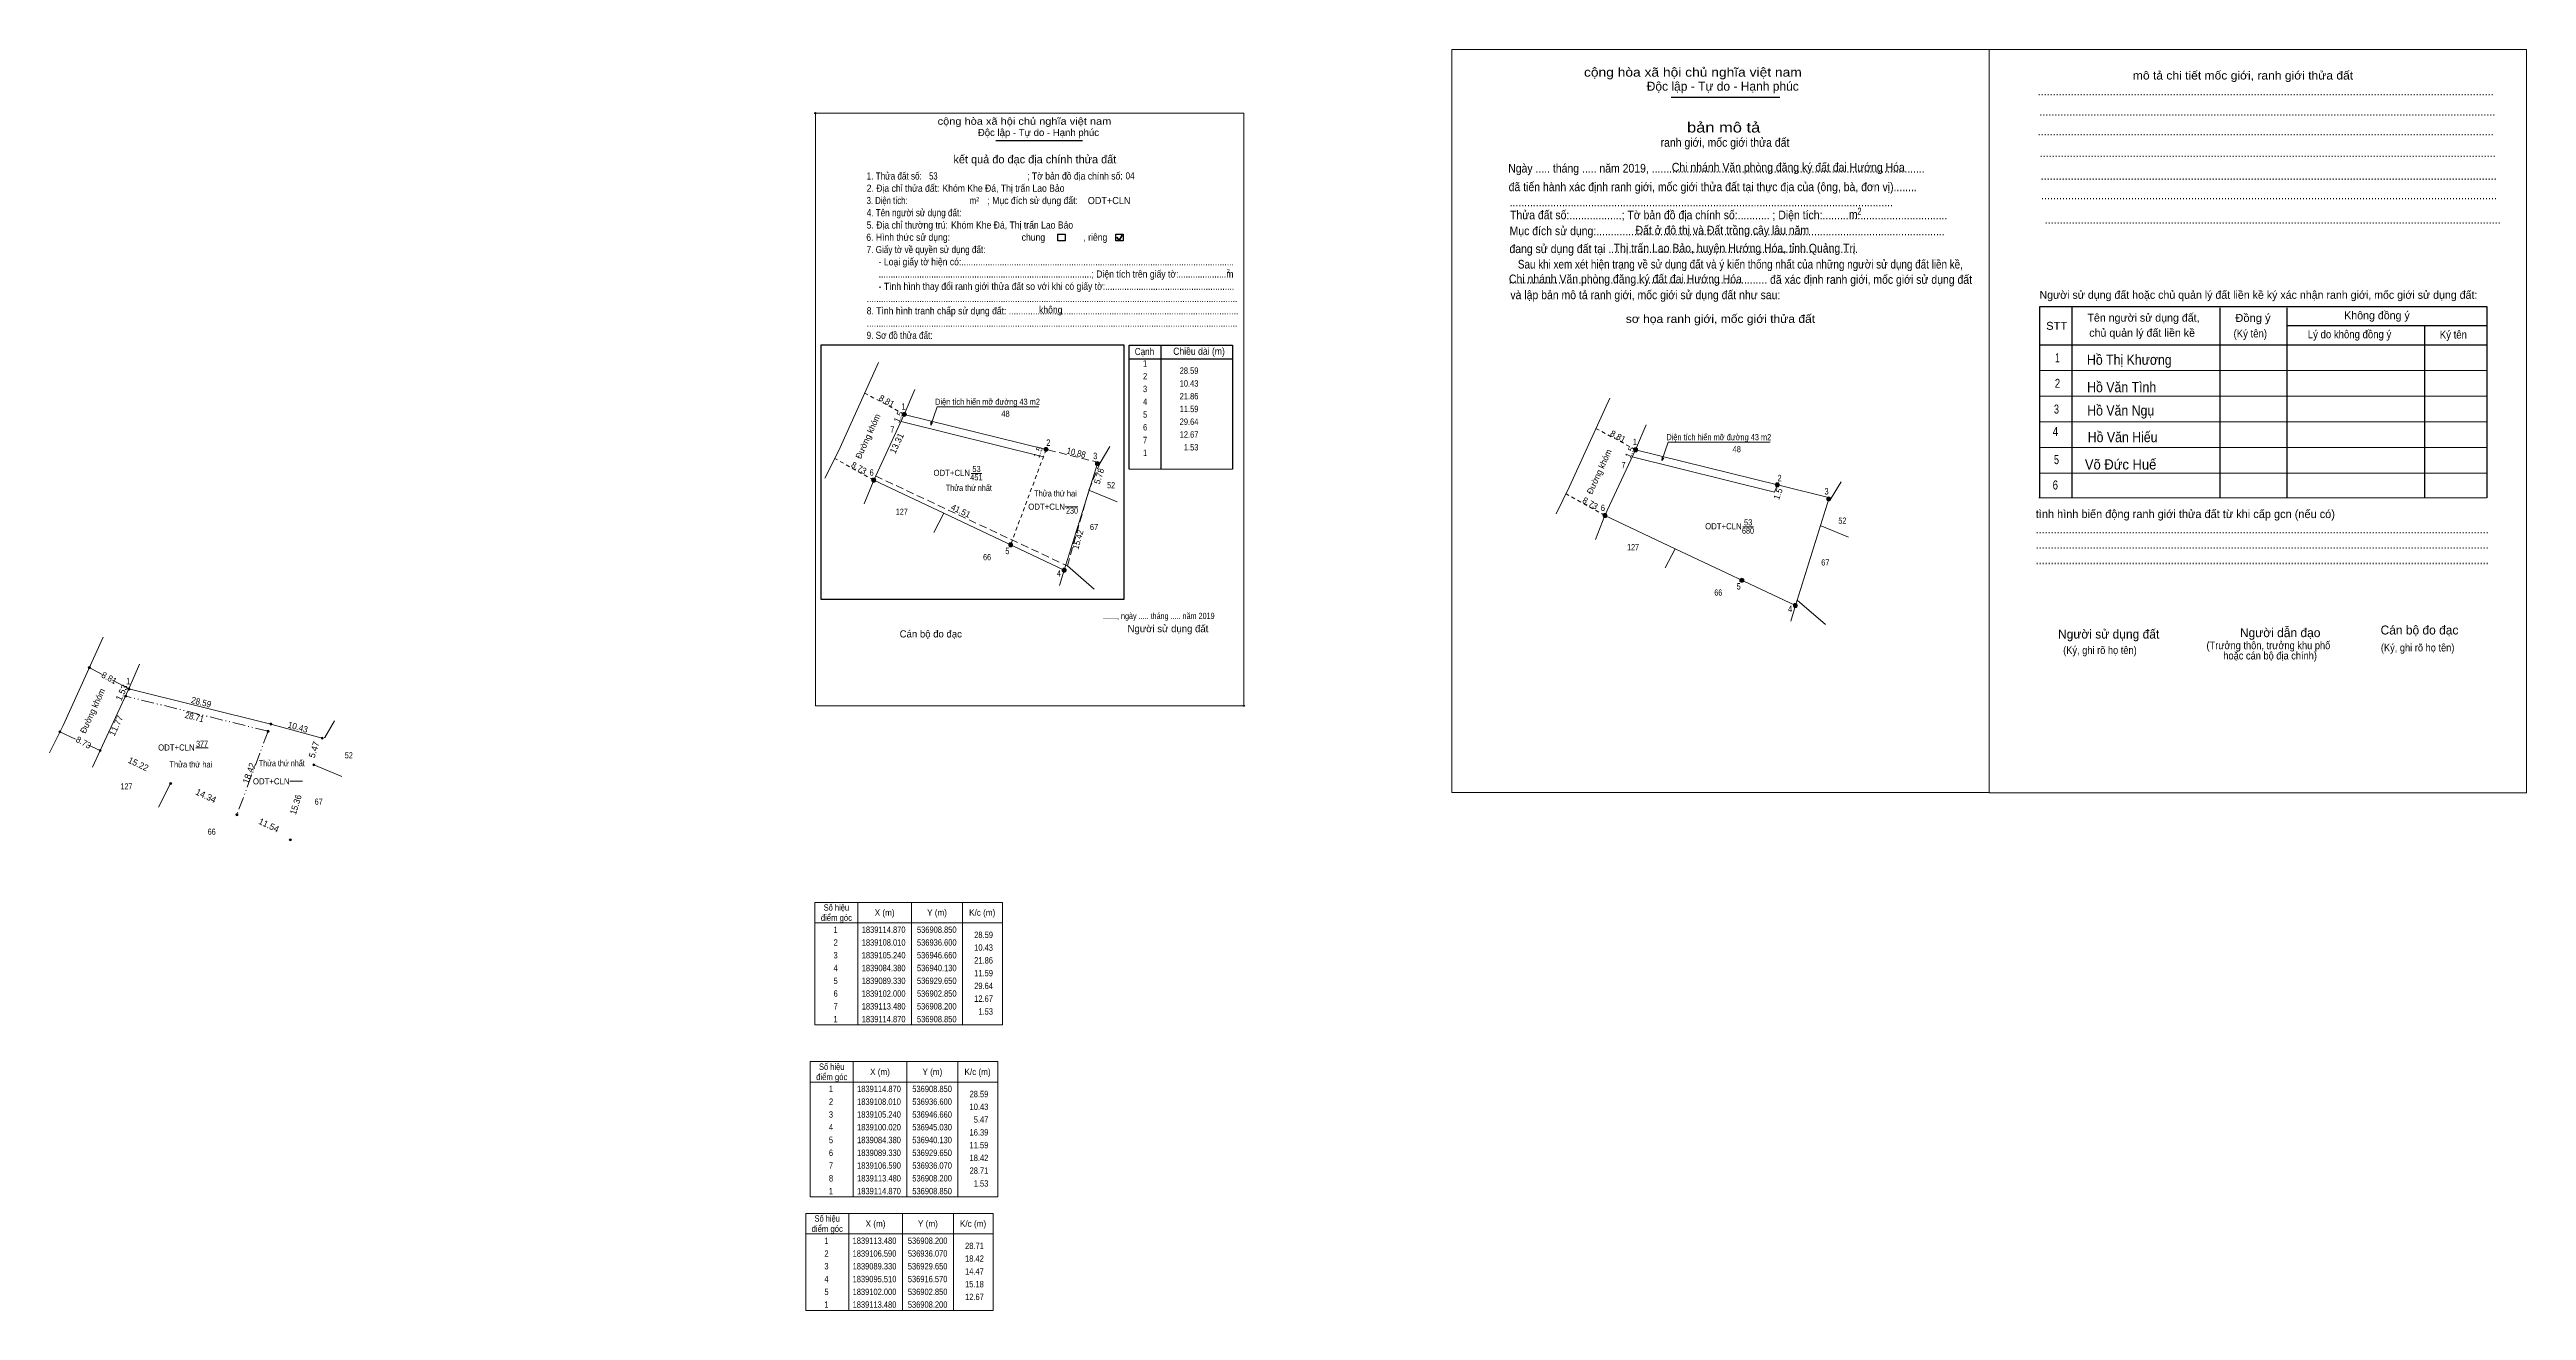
# Model space of a CAD drawing. Header units: metres. Extents: x 536372 to 537378, y 1838993 to 1839351.
# Drawn here: x 536893.3 to 537378.2, y 1838993.2 to 1839240.1 of the extents above; entities that cross this region are included whole.
import ezdxf
from ezdxf.enums import TextEntityAlignment as Align

# ---------------------------------------------------------------- set-up
doc = ezdxf.new("R2010")
doc.units = ezdxf.units.M
doc.header["$LTSCALE"] = 0.5
doc.header["$PDMODE"] = 32
doc.header["$PDSIZE"] = 0.25
for name, pattern in [('DASH_DOUBLE_DOT', [9.2, 5, -1.2, 0.3, -1.2, 0.3, -1.2]), ('MEDIUM_DASHED', [4.5, 3, -1.5]), ('SHORT_DASHED', [2.7, 1.5, -1.2])]:
    doc.linetypes.add(name, pattern=pattern)
for name, color, linetype, lineweight in [('10', 7, 'Continuous', 13), ('6', 7, 'Continuous', 13), ('63', 7, 'Continuous', 13), ('7', 7, 'Continuous', 25), ('8', 7, 'Continuous', 13)]:
    doc.layers.add(name, color=color, linetype=linetype, lineweight=lineweight)
doc.layers.add('25', color=7, linetype='Continuous')

msp = doc.modelspace()

# ---------------------------------------------------------------- hatches: boundary and pattern name
at = {"layer": '63'}
for points in [[(537061.0325, 1839168.63, 1), (537060.2275, 1839168.63, 1)], [(537088.7825, 1839161.77, 1), (537087.9775, 1839161.77, 1)], [(537204.1825, 1839161.7, 1), (537203.3775, 1839161.7, 1)], [(537055.0325, 1839155.76, 1), (537054.2275, 1839155.76, 1)], [(537098.8425, 1839159, 1), (537098.0375, 1839159, 1)], [(537231.9325, 1839154.84, 1), (537231.1275, 1839154.84, 1)], [(537241.9925, 1839152.07, 1), (537241.1875, 1839152.07, 1)], [(537198.1825, 1839148.83, 1), (537197.3775, 1839148.83, 1)], [(537081.8325, 1839143.09, 1), (537081.0275, 1839143.09, 1)], [(537092.3125, 1839138.14, 1), (537091.5075, 1839138.14, 1)], [(537224.9825, 1839136.16, 1), (537224.1775, 1839136.16, 1)], [(537235.4625, 1839131.21, 1), (537234.6575, 1839131.21, 1)], [(536901.29, 1839119.05, 1), (536900.89, 1839119.05, 1)], [(536908.4, 1839113.48, 1), (536908, 1839113.48, 1)], [(536909.05, 1839114.87, 1), (536908.65, 1839114.87, 1)], [(536936.8, 1839108.01, 1), (536936.4, 1839108.01, 1)], [(536895.53, 1839106.47, 1), (536895.13, 1839106.47, 1)], [(536903.43, 1839102.81, 1), (536903.03, 1839102.81, 1)], [(536936.27, 1839106.59, 1), (536935.87, 1839106.59, 1)], [(536946.86, 1839105.24, 1), (536946.46, 1839105.24, 1)], [(536945.23, 1839100.02, 1), (536944.83, 1839100.02, 1)], [(536917.21, 1839096.35, 1), (536916.81, 1839096.35, 1)], [(536930.19, 1839090.26, 1), (536929.79, 1839090.26, 1)], [(536940.64, 1839085.36, 1), (536940.24, 1839085.36, 1)]]:
    msp.add_hatch(color=256, dxfattribs=at).paths.add_polyline_path(points)

# ---------------------------------------------------------------- linework, layer by layer
at = {"layer": '10'}
for p, q in [((537047.72, 1839161.46), (537055.57, 1839178.76)), ((537062.7, 1839173.52), (537060.63, 1839168.63)), ((537190.87, 1839154.53), (537198.72, 1839171.83)), ((537060.63, 1839168.63), (537054.63, 1839155.76)), ((537087.85, 1839160.35), (537059.98, 1839167.24)), ((537205.85, 1839166.59), (537203.78, 1839161.7)), ((537047.72, 1839161.46), (537045.08, 1839156.12)), ((537100.87, 1839162.37), (537098.94, 1839159.16)), ((537203.78, 1839161.7), (537197.78, 1839148.83)), ((537231, 1839153.42), (537203.13, 1839160.31)), ((537096.77, 1839153.8), (537102.28, 1839151.52)), ((537190.87, 1839154.53), (537188.23, 1839149.19)), ((537242.09, 1839152.23), (537231.53, 1839154.84)), ((537244.02, 1839155.44), (537242.09, 1839152.23)), ((537068.35, 1839149.27), (537066.39, 1839145.5)), ((537239.92, 1839146.87), (537245.43, 1839144.59)), ((537211.5, 1839142.34), (537209.54, 1839138.57)), ((537097.81, 1839134.41), (537092.54, 1839138.97)), ((537240.96, 1839127.48), (537235.4, 1839132.29)), ((536895.94, 1839107.7), (536903.79, 1839125)), ((536910.92, 1839119.76), (536908.85, 1839114.87)), ((536908.85, 1839114.87), (536903.23, 1839102.81)), ((536895.94, 1839107.7), (536893.3, 1839102.36)), ((536949.09, 1839108.61), (536947.16, 1839105.4)), ((536945.03, 1839100.02), (536950.5, 1839097.76)), ((536917.01, 1839096.35), (536914.61, 1839091.74))]:
    msp.add_line(p, q, dxfattribs=at)
at = {"layer": '10', "linetype": 'MEDIUM_DASHED'}
msp.add_line((537098.94, 1839159.16), (537088.38, 1839161.77), dxfattribs=at)
at = {"layer": '10', "linetype": 'DASH_DOUBLE_DOT'}
msp.add_line((536936.07, 1839106.59), (536908.2, 1839113.48), dxfattribs=at)
at = {"layer": '10'}
for points in [[(537052.76, 1839151.09), (537054.63, 1839155.76), (537068.35, 1839149.27), (537091.91, 1839138.14), (537091.03, 1839135.11)], [(537195.91, 1839144.16), (537197.78, 1839148.83), (537211.5, 1839142.34), (537235.06, 1839131.21), (537234.18, 1839128.18)]]:
    msp.add_lwpolyline(points, dxfattribs=at)
at = {"layer": '63'}
for p, q in [((537043.13, 1839069.09), (537079.83, 1839069.09)), ((537051.53, 1839073.09), (537051.53, 1839049.09)), ((537062.03, 1839073.09), (537062.03, 1839049.09)), ((537072.03, 1839073.09), (537072.03, 1839049.09)), ((537050.62, 1839041.92), (537050.62, 1839015.42)), ((537061.12, 1839041.92), (537061.12, 1839015.42)), ((537071.12, 1839041.92), (537071.12, 1839015.42)), ((537042.22, 1839037.92), (537078.92, 1839037.92)), ((537049.74, 1839012.2), (537049.74, 1838993.2)), ((537060.24, 1839012.2), (537060.24, 1838993.2)), ((537070.24, 1839012.2), (537070.24, 1838993.2)), ((537041.34, 1839008.2), (537078.04, 1839008.2))]:
    msp.add_line(p, q, dxfattribs=at)
for points in [[(537043.13, 1839073.09), (537079.83, 1839073.09), (537079.83, 1839049.09), (537043.13, 1839049.09)], [(537042.22, 1839041.92), (537078.92, 1839041.92), (537078.92, 1839015.42), (537042.22, 1839015.42)], [(537041.34, 1839012.2), (537078.04, 1839012.2), (537078.04, 1838993.2), (537041.34, 1838993.2)]]:
    msp.add_lwpolyline(points, close=True, dxfattribs=at)
for centre, radius in [((537060.63, 1839168.63), 0.4025), ((537088.38, 1839161.77), 0.4025), ((537203.78, 1839161.7), 0.4025), ((537054.63, 1839155.76), 0.4025), ((537098.44, 1839159), 0.4025), ((537231.53, 1839154.84), 0.4025), ((537241.59, 1839152.07), 0.4025), ((537197.78, 1839148.83), 0.4025), ((537081.43, 1839143.09), 0.4025), ((537091.91, 1839138.14), 0.4025), ((537224.58, 1839136.16), 0.4025), ((537235.06, 1839131.21), 0.4025), ((536901.09, 1839119.05), 0.2), ((536908.2, 1839113.48), 0.2), ((536908.85, 1839114.87), 0.2), ((536936.6, 1839108.01), 0.2), ((536895.33, 1839106.47), 0.2), ((536903.23, 1839102.81), 0.2), ((536936.07, 1839106.59), 0.2), ((536946.66, 1839105.24), 0.2), ((536945.03, 1839100.02), 0.2), ((536917.01, 1839096.35), 0.2), ((536929.99, 1839090.26), 0.2), ((536940.44, 1839085.36), 0.2)]:
    msp.add_circle(centre, radius, dxfattribs=at)
at = {"layer": '7', "lineweight": 13}
for p, q in [((537167.79, 1839240.06), (537272.98, 1839240.06)), ((537272.98, 1839240.06), (537378.17, 1839240.06)), ((537043.22, 1839227.6), (537127.09, 1839227.6)), ((537282.85, 1839177.22), (537370.49, 1839177.22)), ((537282.85, 1839172.2), (537370.49, 1839172.2)), ((537282.85, 1839167.18), (537370.49, 1839167.18)), ((537282.85, 1839162.16), (537370.49, 1839162.16)), ((537104.62, 1839157.92), (537124.9, 1839157.92)), ((537282.85, 1839157.15), (537370.49, 1839157.15)), ((537282.7, 1839152.3), (537370.34, 1839152.3))]:
    msp.add_line(p, q, dxfattribs=at)
at = {"layer": '7'}
for p, q in [((537210.73, 1839230.74), (537232, 1839230.74)), ((537078.54, 1839222.28), (537095.5, 1839222.28)), ((537289.15, 1839189.66), (537289.15, 1839152.3)), ((537318.17, 1839189.51), (537318.17, 1839152.3)), ((537331.26, 1839189.51), (537331.26, 1839152.3)), ((537331.26, 1839186.04), (537370.49, 1839186.04)), ((537358.2, 1839186.04), (537358.2, 1839152.3)), ((537104.62, 1839157.92), (537104.62, 1839182.2)), ((537110.82, 1839182.2), (537110.82, 1839157.92)), ((537282.85, 1839182.23), (537370.49, 1839182.23)), ((537104.62, 1839179.52), (537124.9, 1839179.52))]:
    msp.add_line(p, q, dxfattribs=at)
at = {"layer": '7', "lineweight": 35}
for p, q in [((537102.2, 1839203.32), (537102.68, 1839202.7)), ((537102.68, 1839202.7), (537103.26, 1839203.74))]:
    msp.add_line(p, q, dxfattribs=at)
at = {"layer": '7', "lineweight": 13}
for points in [[(537272.98, 1839240.06), (537272.98, 1839094.58), (537167.79, 1839094.58), (537167.79, 1839240.06)], [(537378.17, 1839240.06), (537378.17, 1839094.57), (537272.98, 1839094.57), (537272.98, 1839240.06)], [(537127.09, 1839227.6), (537127.09, 1839111.6), (537043.22, 1839111.6), (537043.22, 1839227.6)]]:
    msp.add_lwpolyline(points, dxfattribs=at)
msp.add_lwpolyline([(537378.17, 1839240.06), (537378.17, 1839094.57), (537272.98, 1839094.57), (537272.98, 1839240.06)], close=True, dxfattribs=at)
at = {"layer": '7'}
for points in [[(537090.68, 1839203.94), (537092.12, 1839203.94), (537092.12, 1839202.6), (537090.68, 1839202.6)], [(537102.01, 1839203.94), (537103.45, 1839203.94), (537103.45, 1839202.6), (537102.01, 1839202.6)], [(537044.35, 1839182.28), (537103.57, 1839182.28), (537103.57, 1839132.41), (537044.35, 1839132.41)]]:
    msp.add_lwpolyline(points, close=True, dxfattribs=at)
for points in [[(537370.49, 1839152.3), (537370.49, 1839189.66), (537282.85, 1839189.66), (537282.85, 1839152.3)], [(537104.62, 1839182.2), (537124.9, 1839182.2), (537124.9, 1839157.92)]]:
    msp.add_lwpolyline(points, dxfattribs=at)
for p in [(537043.22, 1839227.6), (537127.09, 1839111.6)]:
    msp.add_point(p, dxfattribs=at)
at = {"layer": '8', "linetype": 'SHORT_DASHED'}
for p, q in [((537060.63, 1839168.63), (537052.87, 1839172.81)), ((537203.78, 1839161.7), (537196.02, 1839165.88)), ((537088.38, 1839161.77), (537081.43, 1839143.09)), ((537054.63, 1839155.76), (537047.01, 1839160.02)), ((537197.78, 1839148.83), (537190.16, 1839153.09))]:
    msp.add_line(p, q, dxfattribs=at)
at = {"layer": '8'}
for p, q in [((537067.03, 1839170.12), (537065.79, 1839166.53)), ((537067.03, 1839170.12), (537086.97, 1839170.12)), ((537060.63, 1839168.63), (537088.38, 1839161.77)), ((537203.78, 1839161.7), (537231.53, 1839154.84)), ((537210.18, 1839163.19), (537208.94, 1839159.6)), ((537210.18, 1839163.19), (537230.12, 1839163.19)), ((537073.7, 1839157.08), (537075.78, 1839157.08)), ((537098.44, 1839159), (537091.91, 1839138.14)), ((537231.53, 1839154.84), (537231, 1839153.42)), ((537241.59, 1839152.07), (537235.06, 1839131.21)), ((537092.1, 1839150.56), (537094.58, 1839150.56)), ((537224.75, 1839146.63), (537226.83, 1839146.63)), ((536903.57, 1839117.71), (536901.09, 1839119.05)), ((536908.85, 1839114.87), (536905.6, 1839116.62)), ((536908.85, 1839114.87), (536936.6, 1839108.01)), ((536936.6, 1839108.01), (536946.66, 1839105.24)), ((536895.33, 1839106.47), (536898.41, 1839105.04)), ((536900.8, 1839103.93), (536903.22, 1839102.8)), ((536903.23, 1839102.81), (536901.69, 1839099.56)), ((536921.92, 1839103.32), (536924.33, 1839103.32)), ((536946.86, 1839105.24), (536947.16, 1839105.4)), ((536940.32, 1839096.8), (536942.8, 1839096.8))]:
    msp.add_line(p, q, dxfattribs=at)
at = {"layer": '8', "linetype": 'DASH_DOUBLE_DOT'}
msp.add_line((536936.07, 1839106.59), (536929.99, 1839090.26), dxfattribs=at)
at = {"layer": '8'}
for points in [[(537065.8, 1839167.2), (537065.79, 1839166.53), (537066.17, 1839167.02)], [(537208.95, 1839160.27), (537208.94, 1839159.6), (537209.32, 1839160.09)]]:
    msp.add_lwpolyline(points, dxfattribs=at)
at = {"layer": '8', "linetype": 'MEDIUM_DASHED'}
msp.add_lwpolyline([(537054.96, 1839156.59), (537092.54, 1839138.97), (537096.77, 1839153.8), (537098.94, 1839159.16)], dxfattribs=at)

# ---------------------------------------------------------------- texts
at = {"layer": '25', "width": 0.9}
for s, p in [('Chi nhánh Văn phòng đăng ký đất đai Hướng Hóa', (537210.87, 1839216.17)), ('Đất ở đô thị và Đất trồng cây lâu năm ', (537203.77, 1839203.85)), ('Chi nhánh Văn phòng đăng ký đất đai Hướng Hóa', (537178.98, 1839194.3))]:
    msp.add_text(s, height=1.7, dxfattribs=at).set_placement(p)
at = {"layer": '6', "width": 0.95}
msp.add_text('ODT+CLN', height=1.4, dxfattribs=at).set_placement((537096.54, 1839209.8))
at = {"layer": '63'}
for s, height, width, p in [('Hồ Thị Khương', 2, 0.9, (537300.425, 1839178.34)), (' 2', 1.25, 0.85, (537107.565, 1839175.49)), (' 1', 1.25, 0.75, (537107.56, 1839177.99)), ('Hồ Văn Tình', 2, 0.9, (537298.93, 1839172.97)), (' 4', 1.25, 0.85, (537107.56, 1839170.49)), (' 3', 1.25, 0.8, (537107.555, 1839172.99)), ('Hồ Văn Ngụ', 2, 0.9, (537298.745, 1839168.41)), (' 5', 1.25, 0.8, (537107.565, 1839167.99)), (' 6', 1.25, 0.85, (537107.565, 1839165.49)), ('Hồ Văn Hiếu', 2, 0.9, (537299.115, 1839163.19)), (' 7', 1.25, 0.8, (537107.565, 1839162.99)), (' 1', 1.25, 0.75, (537107.56, 1839160.49)), ('Võ Đức Huế', 2, 0.95, (537298.72, 1839157.84)), ('điểm góc', 1.25, 0.9, (537047.33, 1839069.47)), ('Số hiệu', 1.25, 0.85, (537047.33, 1839071.47)), (' 1', 1.25, 0.75, (537046.98, 1839067.12)), ('1839114.870', 1.25, 0.85, (537056.58, 1839067.12)), ('X (m)', 1.25, 0.95, (537056.78, 1839070.47)), ('536908.850', 1.25, 0.85, (537066.98, 1839067.12)), ('Y (m)', 1.25, 0.95, (537067.035, 1839070.47)), ('K/c (m)', 1.25, 0.95, (537075.875, 1839070.47)), (' 2', 1.25, 0.85, (537046.985, 1839064.62)), ('1839108.010', 1.25, 0.85, (537056.58, 1839064.62)), ('536936.600', 1.25, 0.85, (537066.98, 1839064.62)), (' 4', 1.25, 0.85, (537046.98, 1839059.62)), (' 3', 1.25, 0.8, (537046.975, 1839062.12)), ('1839105.240', 1.25, 0.85, (537056.58, 1839062.12)), ('1839084.380', 1.25, 0.85, (537056.58, 1839059.62)), ('536946.660', 1.25, 0.85, (537066.98, 1839062.12)), ('536940.130', 1.25, 0.85, (537066.98, 1839059.62)), (' 5', 1.25, 0.8, (537046.985, 1839057.12)), (' 6', 1.25, 0.85, (537046.985, 1839054.62)), ('1839089.330', 1.25, 0.85, (537056.58, 1839057.12)), ('1839102.000', 1.25, 0.85, (537056.58, 1839054.62)), ('536929.650', 1.25, 0.85, (537066.98, 1839057.12)), ('536902.850', 1.25, 0.85, (537066.98, 1839054.62)), (' 7', 1.25, 0.8, (537046.985, 1839052.12)), (' 1', 1.25, 0.75, (537046.98, 1839049.62)), ('1839113.480', 1.25, 0.85, (537056.58, 1839052.12)), ('1839114.870', 1.25, 0.85, (537056.58, 1839049.62)), ('536908.200', 1.25, 0.85, (537066.98, 1839052.12)), ('536908.850', 1.25, 0.85, (537066.98, 1839049.62)), ('điểm góc', 1.25, 0.9, (537046.42, 1839038.3)), ('Số hiệu', 1.25, 0.85, (537046.42, 1839040.3)), ('X (m)', 1.25, 0.95, (537055.87, 1839039.3)), ('Y (m)', 1.25, 0.95, (537066.125, 1839039.3)), ('K/c (m)', 1.25, 0.95, (537074.965, 1839039.3)), (' 2', 1.25, 0.85, (537046.075, 1839033.45)), (' 1', 1.25, 0.75, (537046.07, 1839035.95)), ('1839114.870', 1.25, 0.85, (537055.67, 1839035.95)), ('1839108.010', 1.25, 0.85, (537055.67, 1839033.45)), ('536908.850', 1.25, 0.85, (537066.07, 1839035.95)), ('536936.600', 1.25, 0.85, (537066.07, 1839033.45)), (' 4', 1.25, 0.85, (537046.07, 1839028.45)), (' 3', 1.25, 0.8, (537046.065, 1839030.95)), ('1839105.240', 1.25, 0.85, (537055.67, 1839030.95)), ('1839100.020', 1.25, 0.85, (537055.67, 1839028.45)), ('536946.660', 1.25, 0.85, (537066.07, 1839030.95)), ('536945.030', 1.25, 0.85, (537066.07, 1839028.45)), (' 5', 1.25, 0.8, (537046.075, 1839025.95)), (' 6', 1.25, 0.85, (537046.075, 1839023.45)), ('1839084.380', 1.25, 0.85, (537055.67, 1839025.95)), ('1839089.330', 1.25, 0.85, (537055.67, 1839023.45)), ('536940.130', 1.25, 0.85, (537066.07, 1839025.95)), ('536929.650', 1.25, 0.85, (537066.07, 1839023.45)), (' 7', 1.25, 0.8, (537046.075, 1839020.95)), ('1839106.590', 1.25, 0.85, (537055.67, 1839020.95)), ('536936.070', 1.25, 0.85, (537066.07, 1839020.95)), (' 8', 1.25, 0.8, (537046.075, 1839018.45)), (' 1', 1.25, 0.75, (537046.07, 1839015.95)), ('1839113.480', 1.25, 0.85, (537055.67, 1839018.45)), ('1839114.870', 1.25, 0.85, (537055.67, 1839015.95)), ('536908.200', 1.25, 0.85, (537066.07, 1839018.45)), ('536908.850', 1.25, 0.85, (537066.07, 1839015.95)), ('Số hiệu', 1.25, 0.85, (537045.54, 1839010.58)), ('X (m)', 1.25, 0.95, (537054.99, 1839009.58)), ('Y (m)', 1.25, 0.95, (537065.245, 1839009.58)), ('K/c (m)', 1.25, 0.95, (537074.085, 1839009.58)), ('điểm góc', 1.25, 0.9, (537045.54, 1839008.58)), (' 1', 1.25, 0.75, (537045.19, 1839006.23)), ('1839113.480', 1.25, 0.85, (537054.79, 1839006.23)), ('536908.200', 1.25, 0.85, (537065.19, 1839006.23)), (' 3', 1.25, 0.8, (537045.185, 1839001.23)), (' 2', 1.25, 0.85, (537045.195, 1839003.73)), ('1839106.590', 1.25, 0.85, (537054.79, 1839003.73)), ('1839089.330', 1.25, 0.85, (537054.79, 1839001.23)), ('536936.070', 1.25, 0.85, (537065.19, 1839003.73)), ('536929.650', 1.25, 0.85, (537065.19, 1839001.23)), (' 4', 1.25, 0.85, (537045.19, 1838998.73)), (' 5', 1.25, 0.8, (537045.195, 1838996.23)), ('1839095.510', 1.25, 0.85, (537054.79, 1838998.73)), ('1839102.000', 1.25, 0.85, (537054.79, 1838996.23)), ('536916.570', 1.25, 0.85, (537065.19, 1838998.73)), ('536902.850', 1.25, 0.85, (537065.19, 1838996.23)), (' 1', 1.25, 0.75, (537045.19, 1838993.73)), ('1839113.480', 1.25, 0.85, (537054.79, 1838993.73)), ('536908.200', 1.25, 0.85, (537065.19, 1838993.73))]:
    msp.add_text(s, height=height, dxfattribs=dict(at, width=width)).set_placement(p, align=Align.CENTER)
for s, width, p in [('28.59', 0.85, (537118.2, 1839176.57)), ('10.43', 0.85, (537118.2, 1839174.07)), (' 1', 0.75, (537060.88, 1839169.55)), ('21.86', 0.85, (537118.2, 1839171.57)), ('11.59', 0.85, (537118.2, 1839169.07)), (' 7', 0.8, (537058.67, 1839165.02)), ('29.64', 0.85, (537118.2, 1839166.57)), ('12.67', 0.85, (537118.2, 1839164.07)), (' 2', 0.85, (537089.22, 1839162.47)), (' 3', 0.8, (537098.41, 1839159.87)), ('1.53', 0.85, (537118.2, 1839161.57)), (' 1', 0.75, (537204.03, 1839162.62)), (' 6', 0.85, (537054.63, 1839156.63)), (' 7', 0.8, (537201.82, 1839158.09)), (' 2', 0.85, (537232.37, 1839155.54)), (' 6', 0.85, (537197.78, 1839149.7)), (' 3', 0.8, (537241.56, 1839152.94)), (' 5', 0.8, (537081.21, 1839141.27)), (' 4', 0.85, (537091.3, 1839136.88)), (' 5', 0.8, (537224.36, 1839134.34)), (' 4', 0.85, (537234.45, 1839129.95)), (' 1', 0.75, (536909.1, 1839115.79)), ('28.59', 0.85, (537077.98, 1839066.12)), ('10.43', 0.85, (537077.98, 1839063.62)), ('21.86', 0.85, (537077.98, 1839061.12)), ('11.59', 0.85, (537077.98, 1839058.62)), ('29.64', 0.85, (537077.98, 1839056.12)), ('12.67', 0.85, (537077.98, 1839053.62)), ('1.53', 0.85, (537077.98, 1839051.12)), ('28.59', 0.85, (537077.07, 1839034.95)), ('10.43', 0.85, (537077.07, 1839032.45)), ('5.47', 0.85, (537077.07, 1839029.95)), ('16.39', 0.85, (537077.07, 1839027.45)), ('11.59', 0.85, (537077.07, 1839024.95)), ('28.71', 0.85, (537077.07, 1839019.95)), ('18.42', 0.85, (537077.07, 1839022.45)), ('1.53', 0.85, (537077.07, 1839017.45)), ('28.71', 0.85, (537076.19, 1839005.23)), ('18.42', 0.85, (537076.19, 1839002.73)), ('14.47', 0.85, (537076.19, 1839000.23)), ('15.18', 0.85, (537076.19, 1838997.73)), ('12.67', 0.85, (537076.19, 1838995.23))]:
    msp.add_text(s, height=1.25, dxfattribs=dict(at, width=width)).set_placement(p, align=Align.RIGHT)
for s, rotation, p in [('13.31', 65.005, (537059.7306, 1839162.7159)), ('1.53', 64.938, (536908.0039, 1839113.8853)), ('11.77', 65.013, (536906.8889, 1839107.426)), ('5.47', 72.658, (536945.6695, 1839102.8137)), ('15.22', 334.684, (536910.4128, 1839099.6099)), ('18.42', 69.597, (536932.9431, 1839098.1771)), ('18.42', 69.597, (536932.9431, 1839098.1771)), ('14.34', 334.71, (536923.658, 1839093.3885)), ('11.54', 334.71, (536935.968, 1839087.6385))]:
    msp.add_text(s, height=1.25, rotation=rotation, dxfattribs=at).set_placement(p, align=Align.CENTER)
for s, rotation, width, p in [('10.88', 346.117, 0.9, (537094.135, 1839160.5241)), ('28.59', 346.114, 0.95, (536922.85, 1839111.6803)), ('28.71', 346.114, 0.9, (536921.52, 1839108.7851)), ('10.43', 344.605, 0.95, (536941.7441, 1839106.8012)), ('15.36', 72.604, 0.95, (536942.0994, 1839092.0531))]:
    msp.add_text(s, height=1.25, rotation=rotation, dxfattribs=dict(at, width=width)).set_placement(p, align=Align.CENTER)
at = {"layer": '7'}
for s, height, width, p in [('cộng hòa xã hội chủ nghĩa việt nam', 1.756, 1.15, (537193.67, 1839234.75)), ('........................................................................................................................................................', 1.756, 0.9, (537282.51, 1839231.09)), ('cộng hòa xã hội chủ nghĩa việt nam', 1.4, 1.15, (537067.15, 1839225.33)), ('........................................................................................................................................................', 1.756, 0.9, (537282.51, 1839223.24)), ('........................................................................................................................................................', 1.756, 0.9, (537282.8, 1839227.13)), ('........................................................................................................................................................', 1.756, 0.9, (537282.87, 1839218.99)), ('2. Địa chỉ thửa đất:', 1.4, 0.9, (537053.26, 1839212.21)), ('1. Thửa đất số:', 1.4, 0.85, (537053.26, 1839214.61)), ('53', 1.4, 0.8, (537065.47, 1839214.61)), ('Khóm Khe Đá, Thị trấn Lao Bảo', 1.4, 0.9, (537068.1, 1839212.21)), ('; Tờ bản đồ địa chính số:', 1.4, 0.9, (537084.67, 1839214.61)), ('04', 1.4, 0.85, (537103.94, 1839214.63)), ('Ngày ..... tháng ..... năm 2019, ..............................................................................................', 1.7, 0.9, (537178.84, 1839215.97)), (' đã tiến hành xác định ranh giới, mốc giới thửa đất tại thực địa của (ông, bà, đơn vị)........', 1.7, 0.9, (537178.36, 1839212.33)), ('........................................................................................................................................................', 1.756, 0.9, (537283.08, 1839214.54)), ('4. Tên người sử dụng đất:', 1.4, 0.85, (537053.26, 1839207.41)), ('3. Diện tích:', 1.4, 0.8, (537053.26, 1839209.81)), ('m', 1.4, 0.8, (537073.44, 1839209.81)), ('2', 0.7999, 0.8, (537074.7, 1839210.37)), ('; Mục đích sử dụng đất:', 1.4, 0.9, (537076.91, 1839209.81)), ('....................................................................................................................................', 1.7, 0.9, (537179.12, 1839209.33)), ('2', 1.377, 0.8, (537247.19, 1839207.71)), ('........................................................................................................................................................', 1.756, 0.9, (537283.16, 1839210.72)), ('6. Hình thức sử dụng:', 1.4, 0.9, (537053.18, 1839202.61)), ('5. Địa chỉ thường trú:', 1.4, 0.9, (537053.26, 1839205.01)), ('Khóm Khe Đá, Thị trấn Lao Bảo', 1.4, 0.9, (537069.79, 1839205.01)), ('chung                , riêng', 1.4, 0.9, (537083.6, 1839202.61)), ('Thửa đất số:..................; Tờ bản đồ địa chính số:........... ; Diện tích:...........................................', 1.7, 0.9, (537179.2, 1839206.83)), ('Mục đích sử dụng:........................................................................................................................', 1.7, 0.9, (537179.12, 1839203.71)), ('   m', 1.7, 0.9, (537243.83, 1839206.93)), ('........................................................................................................................................................', 1.756, 0.9, (537283.88, 1839205.94)), ('7. Giấy tờ về quyền sử dụng đất:', 1.4, 0.85, (537053.26, 1839200.21)), ('     - Loại giấy tờ hiện có:..................................................................................................................', 1.4, 0.9, (537053.26, 1839197.81)), ('đang sử dụng đất tại ......................................................................................', 1.7, 0.9, (537179.08, 1839200.21)), ('Thị trấn Lao Bảo, huyện Hướng Hóa, tỉnh Quảng Trị', 1.7, 0.9, (537199.49, 1839200.33)), ('     - Tình hình thay đổi ranh giới thửa đất so với khi có giấy tờ:......................................................', 1.4, 0.9, (537053.26, 1839193.01)), ('     .........................................................................................; Diện tích trên giấy tờ:....................m', 1.4, 0.9, (537053.26, 1839195.41)), ('2', 0.7999, 0.8, (537123.74, 1839196.29)), ('......................................................................................... đã xác định ranh giới, mốc giới sử dụng đất', 1.7, 0.9, (537178.94, 1839194.19)), ('Sau khi xem xét hiện trạng về sử dụng đất và ý kiến thống nhất của những người sử dụng đất liền kề,', 1.7, 0.85, (537180.74, 1839197.18)), ('8. Tình hình tranh chấp sử dụng đất: ................................................................................................', 1.4, 0.9, (537053.26, 1839188.21)), ('...........................................................................................................................................................', 1.4, 0.9, (537053.26, 1839190.61)), ('không', 1.4, 0.9, (537087, 1839188.42)), (' và lập bản mô tả ranh giới, mốc giới sử dụng đất như sau:', 1.7, 0.9, (537178.7, 1839191.18)), ('9. Sơ đồ thửa đất:', 1.4, 0.85, (537053.26, 1839183.41)), ('...........................................................................................................................................................', 1.4, 0.9, (537053.26, 1839185.81)), ('STT', 1.555, 1.05, (537284.15, 1839185.19)), ('(Ký tên)', 1.555, 0.9, (537320.83, 1839183.69)), ('Đồng ý', 1.555, 1.05, (537321.17, 1839186.74)), ('Lý do không đồng ý', 1.555, 0.9, (537335.37, 1839183.54)), ('Ký tên', 1.555, 0.9, (537361.21, 1839183.48)), ('Cạnh', 1.4, 0.85, (537105.74, 1839180.24)), ('Chiều dài (m)', 1.4, 0.9, (537113.26, 1839180.29)), ('.......................................................................................................................................................', 1.756, 0.9, (537282.11, 1839145.32)), ('.......................................................................................................................................................', 1.756, 0.9, (537282.11, 1839142.31)), ('.......................................................................................................................................................', 1.756, 0.9, (537282.11, 1839139.3)), ('......., ngày ..... tháng ..... năm 2019', 1.2, 0.85, (537099.52, 1839128.58)), ('(Ký, ghi rõ họ tên)', 1.505, 0.9, (537287.48, 1839121.72)), ('(Ký, ghi rõ họ tên)', 1.505, 0.9, (537349.67, 1839122.22))]:
    msp.add_text(s, height=height, dxfattribs=dict(at, width=width)).set_placement(p)
for s, height, p in [('Độc lập - Tự do - Hạnh phúc', 1.756, (537205.96, 1839232)), ('Độc lập - Tự do - Hạnh phúc', 1.4, (537075.02, 1839223.12)), ('Người sử dụng đất hoặc chủ quản lý đất liền kề ký xác nhận ranh giới, mốc giới sử dụng đất:', 1.555, (537282.85, 1839191.26)), ('Tên người sử dụng đất,', 1.555, (537292.23, 1839186.79)), ('chủ quản lý đất liền kề', 1.555, (537292.59, 1839183.83)), ('Không đồng ý', 1.555, (537342.49, 1839187.25)), ('tình hình biến động ranh giới thửa đất từ khi cấp gcn (nếu có)', 1.605, (537282.11, 1839148.33)), ('Cán bộ đo đạc', 1.4, (537059.72, 1839124.96)), ('Người sử dụng đất', 1.4, (537104.33, 1839125.99)), ('Người sử dụng đất', 1.756, (537286.47, 1839124.74)), ('Người dẫn đạo', 1.755, (537322.08, 1839125.02)), ('Cán bộ đo đạc', 1.752, (537349.61, 1839125.54))]:
    msp.add_text(s, height=height, dxfattribs=at).set_placement(p)
for s, height, width, p in [('mô tả chi tiết mốc giới, ranh giới thửa đất', 1.605, 1.1, (537322.68, 1839234.19)), ('bản mô tả', 2.007, 1.2, (537221.01, 1839223.82)), ('ranh giới, mốc giới thửa đất', 1.7, 0.9, (537221.28, 1839221.02)), ('sơ họa ranh giới, mốc giới thửa đất', 1.605, 1.1, (537220.395, 1839186.54)), ('1', 1.756, 0.7, (537286.355, 1839178.84)), ('2', 1.756, 0.8, (537286.365, 1839173.83)), ('3', 1.756, 0.75, (537286.165, 1839168.79)), ('4', 1.756, 0.8, (537285.97, 1839164.41)), ('5', 1.756, 0.75, (537286.175, 1839158.9)), ('6', 1.756, 0.8, (537285.945, 1839153.93)), ('(Trưởng thôn, trưởng khu phố', 1.505, 0.9, (537327.65, 1839122.66)), ('hoặc cán bộ địa chính)', 1.505, 0.9, (537327.99, 1839120.65))]:
    msp.add_text(s, height=height, dxfattribs=dict(at, width=width)).set_placement(p, align=Align.CENTER)
for s, height, p in [('kết quả đo đạc địa chính thửa đất', 1.6, (537086.185, 1839217.77)), ('.', 0.4001, (537127.0937, 1839111.41))]:
    msp.add_text(s, height=height, dxfattribs=at).set_placement(p, align=Align.CENTER)
at = {"layer": '8'}
for s, rotation, p in [('8.81', 331.69, (537056.9055, 1839170.7275)), (' Đường khóm', 65.575, (537053.9601, 1839163.8919)), ('1.5', 65.005, (537060.0512, 1839167.8865)), ('8.81', 331.69, (537200.0555, 1839163.7975)), ('1.5', 69.592, (537087.3921, 1839161.0208)), (' Đường khóm', 65.575, (537197.1101, 1839156.9619)), ('1.5', 65.005, (537203.2012, 1839160.9565)), ('8.73', 330.792, (537051.4472, 1839157.6309)), ('5.78', 72.618, (537099.3226, 1839156.3458)), ('41.51', 334.88, (537071.4253, 1839149.2076)), ('8.73', 330.792, (537194.5972, 1839150.7009)), ('1.5', 69.592, (537232.2221, 1839152.8508)), ('8.81', 331.69, (536904.6955, 1839116.5075)), (' Đường khóm', 65.575, (536902.1801, 1839110.1319)), ('8.73', 330.792, (536899.6672, 1839103.8709))]:
    msp.add_text(s, height=1.2, rotation=rotation, dxfattribs=at).set_placement(p, align=Align.CENTER)
for s, width, p in [('Diện tích hiến mỡ đường 43 m2', 0.9, (537076.92, 1839170.51)), ('48', 0.8, (537080.43, 1839168.16)), ('Diện tích hiến mỡ đường 43 m2', 0.9, (537220.07, 1839163.58)), ('48', 0.8, (537223.58, 1839161.23)), ('ODT+CLN', 0.95, (537069.915, 1839156.58)), ('451', 0.8, (537074.74, 1839155.71)), ('53', 0.8, (537074.76, 1839157.34)), ('Thửa thứ nhất', 0.85, (537073.265, 1839153.66)), ('ODT+CLN', 0.95, (537088.475, 1839149.96)), ('Thửa thứ hai', 0.9, (537090.21, 1839152.56)), ('52', 0.85, (537101.105, 1839154.17)), ('127', 0.85, (537060.135, 1839148.97)), ('230', 0.85, (537093.455, 1839149.19)), ('67', 0.8, (537097.77, 1839145.98)), ('ODT+CLN', 0.95, (537220.965, 1839146.13)), ('680', 0.85, (537225.785, 1839145.26)), ('53', 0.8, (537225.81, 1839146.89)), ('52', 0.85, (537244.255, 1839147.24)), ('66', 0.85, (537076.825, 1839140.09)), ('127', 0.85, (537203.285, 1839142.04)), ('67', 0.8, (537240.92, 1839139.05)), ('66', 0.85, (537219.975, 1839133.16)), ('ODT+CLN', 0.95, (536918.135, 1839102.82)), ('377', 0.85, (536923.155, 1839103.53)), ('52', 0.85, (536951.885, 1839101.29)), ('Thửa thứ hai', 0.9, (536920.96, 1839099.51)), ('ODT+CLN', 0.95, (536936.695, 1839096.2)), ('Thửa thứ nhất', 0.85, (536938.755, 1839099.74)), ('127', 0.85, (536908.355, 1839095.21)), ('67', 0.8, (536945.99, 1839092.22)), ('66', 0.85, (536925.045, 1839086.33))]:
    msp.add_text(s, height=1.2, dxfattribs=dict(at, width=width)).set_placement(p, align=Align.CENTER)
at = {"layer": '8', "width": 0.95}
msp.add_text('15.42', height=1.2, rotation=74.08, dxfattribs=at).set_placement((537095.2049, 1839143.9504), align=Align.CENTER)

doc.saveas('drawing.dxf')
